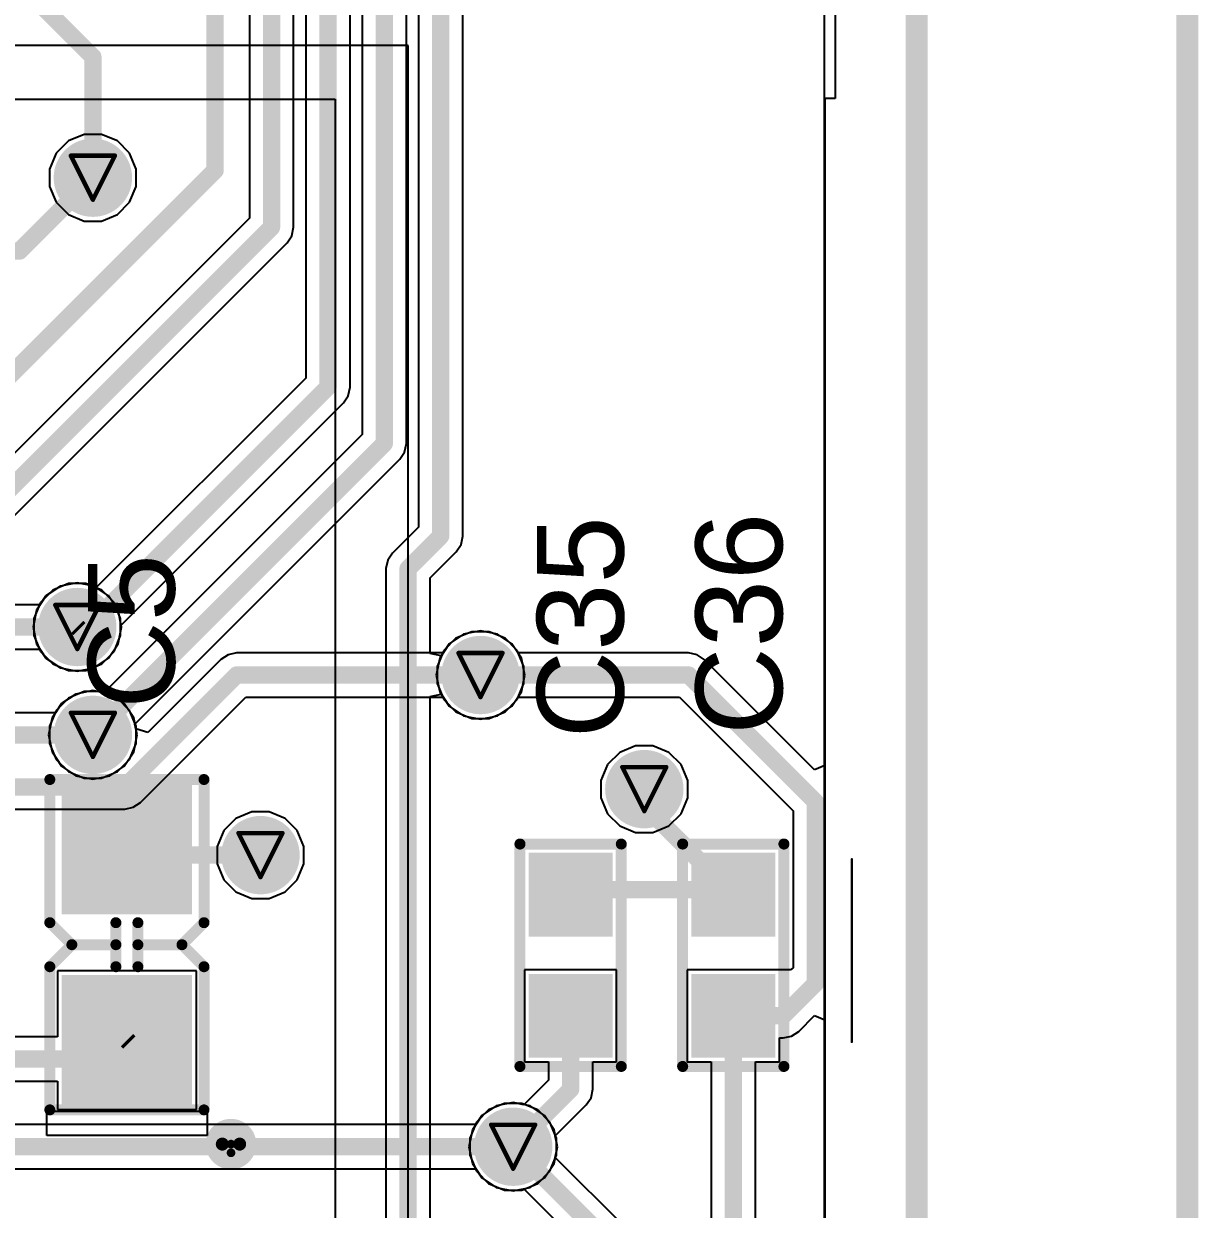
# Model space of a CAD drawing. Header units: inches. Extents: x -3 to 423, y -3 to 110.
# Drawn here: x 53.76 to 67.31, y 56.1 to 69.77 of the extents above; entities that cross this region are included whole.
import ezdxf

# ---------------------------------------------------------------- set-up
doc = ezdxf.new("R2010")
doc.units = ezdxf.units.IN
for name, color, linetype in [('Board Outline', 56, 'Continuous'), ('Bottom Layer', 5, 'Continuous'), ('Bottom Solder', 6, 'Continuous'), ('Drill Drawing', 1, 'Continuous'), ('Mechanical 1', 6, 'Continuous'), ('Mechanical 16', 56, 'Continuous'), ('Mechanical 3', 76, 'Continuous'), ('Mechanical 4', 56, 'Continuous'), ('Mechanical 7', 56, 'Continuous'), ('Mid Layer', 16, 'Continuous'), ('Mid Layer 2', 76, 'Continuous'), ('Top Layer', 1, 'Continuous'), ('Top Overlay', 2, 'Continuous'), ('Top Paste', 8, 'Continuous'), ('Top Solder', 216, 'Continuous'), ('Via Holes', 16, 'Continuous')]:
    doc.layers.add(name, color=color, linetype=linetype)
doc.styles.add('Arial', font='', dxfattribs={"height": 0.2})
doc.styles.get('Arial').set_extended_font_data('Arial')

msp = doc.modelspace()

# ---------------------------------------------------------------- hatches: boundary and pattern name
at = {"layer": 'Bottom Layer'}
h = msp.add_hatch(color=5, dxfattribs=at)
edge = h.paths.add_edge_path()
edge.add_arc((54.56, 67.996), 0.35, 0, 360)
h = msp.add_hatch(color=5, dxfattribs=at)
edge = h.paths.add_edge_path()
edge.add_arc((54.38, 62.814), 0.35, 0, 360)
h = msp.add_hatch(color=5, dxfattribs=at)
edge = h.paths.add_edge_path()
edge.add_arc((59.03, 62.26), 0.35, 0, 360)
h = msp.add_hatch(color=5, dxfattribs=at)
edge = h.paths.add_edge_path()
edge.add_arc((54.56, 61.57), 0.35, 0, 360)
h = msp.add_hatch(color=5, dxfattribs=at)
edge = h.paths.add_edge_path()
edge.add_arc((60.919, 60.944), 0.35, 0, 360)
h = msp.add_hatch(color=5, dxfattribs=at)
edge = h.paths.add_edge_path()
edge.add_arc((56.493, 60.183), 0.35, 0, 360)
h = msp.add_hatch(color=5, dxfattribs=at)
edge = h.paths.add_edge_path()
edge.add_arc((59.407, 56.82), 0.35, 0, 360)
at = {"layer": 'Bottom Solder'}
h = msp.add_hatch(color=6, dxfattribs=at)
edge = h.paths.add_edge_path()
edge.add_arc((54.56, 67.996), 0.452, 0, 360)
h = msp.add_hatch(color=6, dxfattribs=at)
edge = h.paths.add_edge_path()
edge.add_arc((54.38, 62.814), 0.452, 0, 360)
h = msp.add_hatch(color=6, dxfattribs=at)
edge = h.paths.add_edge_path()
edge.add_arc((59.03, 62.26), 0.452, 0, 360)
h = msp.add_hatch(color=6, dxfattribs=at)
edge = h.paths.add_edge_path()
edge.add_arc((54.56, 61.57), 0.452, 0, 360)
h = msp.add_hatch(color=6, dxfattribs=at)
edge = h.paths.add_edge_path()
edge.add_arc((60.919, 60.944), 0.452, 0, 360)
h = msp.add_hatch(color=6, dxfattribs=at)
edge = h.paths.add_edge_path()
edge.add_arc((56.493, 60.183), 0.452, 0, 360)
h = msp.add_hatch(color=6, dxfattribs=at)
edge = h.paths.add_edge_path()
edge.add_arc((59.407, 56.82), 0.452, 0, 360)
at = {"layer": 'Mid Layer'}
h = msp.add_hatch(color=16, dxfattribs=at)
edge = h.paths.add_edge_path()
edge.add_arc((54.56, 67.996), 0.35, 0, 360)
h = msp.add_hatch(color=16, dxfattribs=at)
edge = h.paths.add_edge_path()
edge.add_arc((54.38, 62.814), 0.35, 0, 360)
h = msp.add_hatch(color=16, dxfattribs=at)
edge = h.paths.add_edge_path()
edge.add_arc((59.03, 62.26), 0.35, 0, 360)
h = msp.add_hatch(color=16, dxfattribs=at)
edge = h.paths.add_edge_path()
edge.add_arc((54.56, 61.57), 0.35, 0, 360)
h = msp.add_hatch(color=16, dxfattribs=at)
edge = h.paths.add_edge_path()
edge.add_arc((60.919, 60.944), 0.35, 0, 360)
h = msp.add_hatch(color=16, dxfattribs=at)
edge = h.paths.add_edge_path()
edge.add_arc((56.493, 60.183), 0.35, 0, 360)
h = msp.add_hatch(color=16, dxfattribs=at)
edge = h.paths.add_edge_path()
edge.add_arc((59.407, 56.82), 0.35, 0, 360)
at = {"layer": 'Mid Layer 2'}
h = msp.add_hatch(color=76, dxfattribs=at)
edge = h.paths.add_edge_path()
edge.add_arc((54.56, 67.996), 0.35, 0, 360)
h = msp.add_hatch(color=76, dxfattribs=at)
edge = h.paths.add_edge_path()
edge.add_arc((54.38, 62.814), 0.35, 0, 360)
h = msp.add_hatch(color=76, dxfattribs=at)
edge = h.paths.add_edge_path()
edge.add_arc((59.03, 62.26), 0.35, 0, 360)
h = msp.add_hatch(color=76, dxfattribs=at)
edge = h.paths.add_edge_path()
edge.add_arc((54.56, 61.57), 0.35, 0, 360)
h = msp.add_hatch(color=76, dxfattribs=at)
edge = h.paths.add_edge_path()
edge.add_arc((60.919, 60.944), 0.35, 0, 360)
h = msp.add_hatch(color=76, dxfattribs=at)
edge = h.paths.add_edge_path()
edge.add_arc((56.493, 60.183), 0.35, 0, 360)
h = msp.add_hatch(color=76, dxfattribs=at)
edge = h.paths.add_edge_path()
edge.add_arc((59.407, 56.82), 0.35, 0, 360)
at = {"layer": 'Top Layer'}
h = msp.add_hatch(color=1, dxfattribs=at)
edge = h.paths.add_edge_path()
edge.add_arc((54.56, 67.996), 0.35, 0, 360)
h = msp.add_hatch(color=1, dxfattribs=at)
edge = h.paths.add_edge_path()
edge.add_arc((54.38, 62.814), 0.35, 0, 360)
h = msp.add_hatch(color=1, dxfattribs=at)
edge = h.paths.add_edge_path()
edge.add_arc((59.03, 62.26), 0.35, 0, 360)
h = msp.add_hatch(color=1, dxfattribs=at)
edge = h.paths.add_edge_path()
edge.add_arc((54.56, 61.57), 0.35, 0, 360)
h = msp.add_hatch(color=1, dxfattribs=at)
edge = h.paths.add_edge_path()
edge.add_arc((60.919, 60.944), 0.35, 0, 360)
for points in [[(54.303, 59.6), (54.303, 60.9), (55.603, 60.9), (55.603, 59.6)], [(59.688, 59.346), (59.688, 60.108), (60.45, 60.108), (60.45, 59.346)], [(61.564, 59.346), (61.564, 60.108), (62.326, 60.108), (62.326, 59.346)], [(54.303, 57.4), (54.303, 58.7), (55.603, 58.7), (55.603, 57.4)], [(59.688, 57.949), (59.688, 58.711), (60.45, 58.711), (60.45, 57.949)], [(61.564, 57.949), (61.564, 58.711), (62.326, 58.711), (62.326, 57.949)]]:
    msp.add_hatch(color=1, dxfattribs=at).paths.add_polyline_path(points)
h = msp.add_hatch(color=1, dxfattribs=at)
edge = h.paths.add_edge_path()
edge.add_arc((56.493, 60.183), 0.35, 0, 360)
h = msp.add_hatch(color=1, dxfattribs=at)
edge = h.paths.add_edge_path()
edge.add_arc((59.407, 56.82), 0.35, 0, 360)
at = {"layer": 'Top Paste'}
for points in [[(54.303, 59.6), (54.303, 60.9), (55.603, 60.9), (55.603, 59.6)], [(59.688, 59.346), (59.688, 60.108), (60.45, 60.108), (60.45, 59.346)], [(61.564, 59.346), (61.564, 60.108), (62.326, 60.108), (62.326, 59.346)], [(54.303, 57.4), (54.303, 58.7), (55.603, 58.7), (55.603, 57.4)], [(59.688, 57.949), (59.688, 58.711), (60.45, 58.711), (60.45, 57.949)], [(61.564, 57.949), (61.564, 58.711), (62.326, 58.711), (62.326, 57.949)]]:
    msp.add_hatch(color=8, dxfattribs=at).paths.add_polyline_path(points)
at = {"layer": 'Top Solder'}
h = msp.add_hatch(color=216, dxfattribs=at)
edge = h.paths.add_edge_path()
edge.add_arc((54.56, 67.996), 0.452, 0, 360)
h = msp.add_hatch(color=216, dxfattribs=at)
edge = h.paths.add_edge_path()
edge.add_arc((54.38, 62.814), 0.452, 0, 360)
h = msp.add_hatch(color=216, dxfattribs=at)
edge = h.paths.add_edge_path()
edge.add_arc((59.03, 62.26), 0.452, 0, 360)
h = msp.add_hatch(color=216, dxfattribs=at)
edge = h.paths.add_edge_path()
edge.add_arc((54.56, 61.57), 0.452, 0, 360)
h = msp.add_hatch(color=216, dxfattribs=at)
edge = h.paths.add_edge_path()
edge.add_arc((60.919, 60.944), 0.452, 0, 360)
for points in [[(54.201, 59.499), (54.201, 61.002), (55.704, 61.002), (55.704, 59.499)], [(59.587, 59.244), (59.587, 60.21), (60.552, 60.21), (60.552, 59.244)], [(61.462, 59.244), (61.462, 60.21), (62.428, 60.21), (62.428, 59.244)], [(54.201, 57.298), (54.201, 58.802), (55.704, 58.802), (55.704, 57.298)], [(59.587, 57.847), (59.587, 58.813), (60.552, 58.813), (60.552, 57.847)], [(61.462, 57.847), (61.462, 58.813), (62.428, 58.813), (62.428, 57.847)]]:
    msp.add_hatch(color=216, dxfattribs=at).paths.add_polyline_path(points)
h = msp.add_hatch(color=216, dxfattribs=at)
edge = h.paths.add_edge_path()
edge.add_arc((56.493, 60.183), 0.452, 0, 360)
h = msp.add_hatch(color=216, dxfattribs=at)
edge = h.paths.add_edge_path()
edge.add_arc((59.407, 56.82), 0.452, 0, 360)
at = {"layer": 'Via Holes'}
h = msp.add_hatch(color=7, dxfattribs=at)
edge = h.paths.add_edge_path()
edge.add_arc((54.56, 67.996), 0.25, 0, 360)
h = msp.add_hatch(color=7, dxfattribs=at)
edge = h.paths.add_edge_path()
edge.add_arc((54.38, 62.814), 0.25, 0, 360)
h = msp.add_hatch(color=7, dxfattribs=at)
edge = h.paths.add_edge_path()
edge.add_arc((59.03, 62.26), 0.25, 0, 360)
h = msp.add_hatch(color=7, dxfattribs=at)
edge = h.paths.add_edge_path()
edge.add_arc((54.56, 61.57), 0.25, 0, 360)
h = msp.add_hatch(color=7, dxfattribs=at)
edge = h.paths.add_edge_path()
edge.add_arc((60.919, 60.944), 0.25, 0, 360)
h = msp.add_hatch(color=7, dxfattribs=at)
edge = h.paths.add_edge_path()
edge.add_arc((56.493, 60.183), 0.25, 0, 360)
h = msp.add_hatch(color=7, dxfattribs=at)
edge = h.paths.add_edge_path()
edge.add_arc((59.407, 56.82), 0.25, 0, 360)

# ---------------------------------------------------------------- linework, layer by layer
at = {"layer": 'Board Outline', "const_width": 0.254}
msp.add_lwpolyline([(64.06, 79.42), (64.06, 0)], dxfattribs=at)
at = {"layer": 'Bottom Layer'}
for p, q in [((63.119, 78), (63.119, 68.91)), ((63.119, 68.91), (63, 68.91)), ((63, 68.91), (63, 65.941)), ((63, 65.941), (63, 64.711)), ((63, 64.711), (63, 61.432)), ((54.38, 63.324), (54.185, 63.285)), ((54.575, 63.285), (54.38, 63.324)), ((54.019, 63.175), (53.949, 63.069)), ((54.185, 63.285), (54.019, 63.175)), ((54.74, 63.175), (54.575, 63.285)), ((54.851, 63.009), (54.74, 63.175)), ((53.949, 63.069), (48.594, 63.069)), ((54.89, 62.814), (54.851, 63.009)), ((54.851, 62.619), (54.89, 62.814)), ((59.03, 62.77), (58.835, 62.731)), ((59.225, 62.731), (59.03, 62.77)), ((58.835, 62.731), (58.67, 62.62)), ((59.39, 62.62), (59.225, 62.731)), ((48.7, 62.559), (53.949, 62.559)), ((53.949, 62.559), (54.019, 62.454)), ((54.74, 62.454), (54.851, 62.619)), ((56.12, 62.495), (56.037, 62.44)), ((56.217, 62.515), (56.12, 62.495)), ((58.599, 62.515), (56.217, 62.515)), ((58.67, 62.62), (58.599, 62.515)), ((59.501, 62.455), (59.39, 62.62)), ((54.019, 62.454), (54.185, 62.343)), ((54.575, 62.343), (54.74, 62.454)), ((56.037, 62.44), (55.194, 61.597)), ((59.54, 62.26), (59.501, 62.455)), ((54.185, 62.343), (54.38, 62.304)), ((54.38, 62.304), (54.575, 62.343)), ((59.501, 62.065), (59.54, 62.26)), ((54.56, 62.08), (54.365, 62.041)), ((54.755, 62.041), (54.56, 62.08)), ((54.365, 62.041), (54.2, 61.93)), ((54.921, 61.93), (54.755, 62.041)), ((55.108, 60.79), (56.323, 62.005)), ((56.323, 62.005), (58.599, 62.005)), ((58.599, 62.005), (58.67, 61.9)), ((59.39, 61.9), (59.501, 62.065)), ((54.129, 61.825), (48.62, 61.825)), ((54.2, 61.93), (54.129, 61.825)), ((55.031, 61.765), (54.921, 61.93)), ((58.67, 61.9), (58.835, 61.789)), ((59.225, 61.789), (59.39, 61.9)), ((55.056, 61.639), (55.031, 61.765)), ((58.835, 61.789), (59.03, 61.75)), ((59.03, 61.75), (59.225, 61.789)), ((55.194, 61.597), (55.056, 61.639)), ((63, 61.432), (63, 58.153)), ((51.606, 60.715), (54.927, 60.715)), ((54.927, 60.715), (55.025, 60.735)), ((55.025, 60.735), (55.108, 60.79)), ((63, 58.153), (63, 52.801)), ((59.407, 57.33), (59.212, 57.291)), ((59.602, 57.291), (59.407, 57.33)), ((59.046, 57.18), (58.976, 57.075)), ((59.212, 57.291), (59.046, 57.18)), ((59.767, 57.18), (59.602, 57.291)), ((59.878, 57.015), (59.767, 57.18)), ((58.976, 57.075), (48.229, 57.075)), ((59.916, 56.82), (59.878, 57.015)), ((59.878, 56.625), (59.916, 56.82)), ((59.767, 56.46), (59.878, 56.625)), ((48.838, 56.565), (58.976, 56.565)), ((58.976, 56.565), (59.046, 56.46)), ((59.046, 56.46), (59.212, 56.349)), ((59.212, 56.349), (59.407, 56.31)), ((59.407, 56.31), (59.602, 56.349)), ((59.602, 56.349), (59.767, 56.46))]:
    msp.add_line(p, q, dxfattribs=at)
at = {"layer": 'Bottom Layer', "const_width": 0.2}
for points in [[(48.594, 62.814), (54.38, 62.814)], [(54.927, 60.97), (56.217, 62.26)], [(56.217, 62.26), (59.03, 62.26)], [(48.62, 61.57), (54.56, 61.57)], [(52.25, 60.97), (54.927, 60.97)], [(48.229, 56.82), (59.407, 56.82)]]:
    msp.add_lwpolyline(points, dxfattribs=at)
at = {"layer": 'Bottom Layer', "const_width": 0.1}
for points in [[(54.33, 62.814, 1), (54.43, 62.814, 1)], [(56.167, 62.26, 1), (56.267, 62.26, 1)], [(56.167, 62.26, 1), (56.267, 62.26, 1)], [(58.98, 62.26, 1), (59.08, 62.26, 1)], [(54.51, 61.57, 1), (54.61, 61.57, 1)], [(54.877, 60.97, 1), (54.977, 60.97, 1)], [(54.877, 60.97, 1), (54.977, 60.97, 1)], [(59.357, 56.82, 1), (59.457, 56.82, 1)]]:
    msp.add_lwpolyline(points, format="xyb", close=True, dxfattribs=at)
at = {"layer": 'Drill Drawing', "const_width": 0.0508}
for points in [[(54.306, 68.25), (54.814, 68.25)], [(54.306, 68.25), (54.56, 67.742)], [(54.56, 67.742), (54.814, 68.25)], [(54.126, 63.068), (54.634, 63.068)], [(54.126, 63.068), (54.38, 62.56)], [(54.38, 62.56), (54.634, 63.068)], [(58.776, 62.514), (59.284, 62.514)], [(58.776, 62.514), (59.03, 62.006)], [(59.03, 62.006), (59.284, 62.514)], [(54.306, 61.824), (54.814, 61.824)], [(54.306, 61.824), (54.56, 61.316)], [(54.56, 61.316), (54.814, 61.824)], [(60.665, 61.198), (61.173, 61.198)], [(60.665, 61.198), (60.919, 60.69)], [(60.919, 60.69), (61.173, 61.198)], [(56.239, 60.437), (56.747, 60.437)], [(56.239, 60.437), (56.493, 59.929)], [(56.493, 59.929), (56.747, 60.437)], [(59.153, 57.074), (59.661, 57.074)], [(59.153, 57.074), (59.407, 56.566)], [(59.407, 56.566), (59.661, 57.074)]]:
    msp.add_lwpolyline(points, dxfattribs=at)
at = {"layer": 'Drill Drawing', "const_width": 0.0254}
for points in [[(54.293, 68.25, 1), (54.319, 68.25, 1)], [(54.293, 68.25, 1), (54.319, 68.25, 1)], [(54.801, 68.25, 1), (54.827, 68.25, 1)], [(54.801, 68.25, 1), (54.827, 68.25, 1)], [(54.547, 67.742, 1), (54.573, 67.742, 1)], [(54.547, 67.742, 1), (54.573, 67.742, 1)], [(54.113, 63.068, 1), (54.139, 63.068, 1)], [(54.113, 63.068, 1), (54.139, 63.068, 1)], [(54.621, 63.068, 1), (54.647, 63.068, 1)], [(54.621, 63.068, 1), (54.647, 63.068, 1)], [(54.367, 62.56, 1), (54.393, 62.56, 1)], [(54.367, 62.56, 1), (54.393, 62.56, 1)], [(58.763, 62.514, 1), (58.789, 62.514, 1)], [(58.763, 62.514, 1), (58.789, 62.514, 1)], [(59.271, 62.514, 1), (59.297, 62.514, 1)], [(59.271, 62.514, 1), (59.297, 62.514, 1)], [(59.017, 62.006, 1), (59.043, 62.006, 1)], [(59.017, 62.006, 1), (59.043, 62.006, 1)], [(54.293, 61.824, 1), (54.319, 61.824, 1)], [(54.293, 61.824, 1), (54.319, 61.824, 1)], [(54.801, 61.824, 1), (54.827, 61.824, 1)], [(54.801, 61.824, 1), (54.827, 61.824, 1)], [(54.547, 61.316, 1), (54.573, 61.316, 1)], [(54.547, 61.316, 1), (54.573, 61.316, 1)], [(60.652, 61.198, 1), (60.677, 61.198, 1)], [(60.652, 61.198, 1), (60.677, 61.198, 1)], [(61.16, 61.198, 1), (61.185, 61.198, 1)], [(61.16, 61.198, 1), (61.185, 61.198, 1)], [(60.906, 60.69, 1), (60.931, 60.69, 1)], [(60.906, 60.69, 1), (60.931, 60.69, 1)], [(56.226, 60.437, 1), (56.251, 60.437, 1)], [(56.226, 60.437, 1), (56.251, 60.437, 1)], [(56.734, 60.437, 1), (56.759, 60.437, 1)], [(56.734, 60.437, 1), (56.759, 60.437, 1)], [(56.48, 59.929, 1), (56.505, 59.929, 1)], [(56.48, 59.929, 1), (56.505, 59.929, 1)], [(59.14, 57.074, 1), (59.165, 57.074, 1)], [(59.14, 57.074, 1), (59.165, 57.074, 1)], [(59.648, 57.074, 1), (59.673, 57.074, 1)], [(59.648, 57.074, 1), (59.673, 57.074, 1)], [(59.394, 56.566, 1), (59.419, 56.566, 1)], [(59.394, 56.566, 1), (59.419, 56.566, 1)]]:
    msp.add_lwpolyline(points, format="xyb", close=True, dxfattribs=at)
at = {"layer": 'Mechanical 1', "const_width": 0.254}
msp.add_lwpolyline([(64.06, 79.42), (64.06, 0)], dxfattribs=at)
at = {"layer": 'Mechanical 16'}
for p, q in [((54.028, 56.95), (54.028, 57.231)), ((54.028, 57.231), (55.878, 57.231)), ((55.878, 57.231), (55.878, 56.95)), ((55.878, 56.95), (54.028, 56.95))]:
    msp.add_line(p, q, dxfattribs=at)
at = {"layer": 'Mechanical 16', "const_width": 0.127}
for points in [[(54.064, 61.055), (55.842, 61.055)], [(54.064, 59.404), (54.064, 61.055)], [(55.842, 59.404), (55.842, 61.055)], [(54.064, 59.404), (54.318, 59.15)], [(54.826, 59.15), (54.826, 59.404)], [(55.08, 59.15), (55.08, 59.404)], [(55.588, 59.15), (55.842, 59.404)], [(54.064, 58.896), (54.318, 59.15)], [(54.318, 59.15), (54.826, 59.15)], [(54.826, 58.896), (54.826, 59.15)], [(55.08, 59.15), (55.588, 59.15)], [(55.08, 58.896), (55.08, 59.15)], [(55.588, 59.15), (55.842, 58.896)], [(54.064, 57.245), (54.064, 58.896)], [(55.842, 57.245), (55.842, 58.896)], [(54.064, 57.245), (55.842, 57.245)]]:
    msp.add_lwpolyline(points, dxfattribs=at)
at = {"layer": 'Mechanical 16', "const_width": 0.0635}
for points in [[(54.032, 61.055, 1), (54.095, 61.055, 1)], [(54.032, 61.055, 1), (54.095, 61.055, 1)], [(55.81, 61.055, 1), (55.873, 61.055, 1)], [(55.81, 61.055, 1), (55.873, 61.055, 1)], [(54.032, 59.404, 1), (54.095, 59.404, 1)], [(54.032, 59.404, 1), (54.095, 59.404, 1)], [(54.794, 59.404, 1), (54.857, 59.404, 1)], [(55.048, 59.404, 1), (55.111, 59.404, 1)], [(55.81, 59.404, 1), (55.873, 59.404, 1)], [(55.81, 59.404, 1), (55.873, 59.404, 1)], [(54.286, 59.15, 1), (54.349, 59.15, 1)], [(54.286, 59.15, 1), (54.349, 59.15, 1)], [(54.286, 59.15, 1), (54.349, 59.15, 1)], [(54.794, 59.15, 1), (54.857, 59.15, 1)], [(54.794, 59.15, 1), (54.857, 59.15, 1)], [(54.794, 59.15, 1), (54.857, 59.15, 1)], [(55.048, 59.15, 1), (55.111, 59.15, 1)], [(55.048, 59.15, 1), (55.111, 59.15, 1)], [(55.048, 59.15, 1), (55.111, 59.15, 1)], [(55.556, 59.15, 1), (55.619, 59.15, 1)], [(55.556, 59.15, 1), (55.619, 59.15, 1)], [(55.556, 59.15, 1), (55.619, 59.15, 1)], [(54.032, 58.896, 1), (54.095, 58.896, 1)], [(54.032, 58.896, 1), (54.095, 58.896, 1)], [(54.794, 58.896, 1), (54.857, 58.896, 1)], [(55.048, 58.896, 1), (55.111, 58.896, 1)], [(55.81, 58.896, 1), (55.873, 58.896, 1)], [(55.81, 58.896, 1), (55.873, 58.896, 1)], [(54.032, 57.245, 1), (54.095, 57.245, 1)], [(54.032, 57.245, 1), (54.095, 57.245, 1)], [(55.81, 57.245, 1), (55.873, 57.245, 1)], [(55.81, 57.245, 1), (55.873, 57.245, 1)]]:
    msp.add_lwpolyline(points, format="xyb", close=True, dxfattribs=at)
at = {"layer": 'Mechanical 3', "const_width": 0.254}
msp.add_lwpolyline([(67.18, 46.566), (67.18, 79.42)], dxfattribs=at)
at = {"layer": 'Mechanical 4'}
for points, const_width in [([(56.294, 56.85, 1), (56.011, 56.85, 1)], 0.3), ([(55.936, 56.85, 1), (56.086, 56.85, 1)], 0.15), ([(56.219, 56.85, 1), (56.369, 56.85, 1)], 0.15)]:
    msp.add_lwpolyline(points, format="xyb", close=True, dxfattribs=dict(at, const_width=const_width))
at = {"layer": 'Mechanical 7', "const_width": 0.1}
for points in [[(56.153, 56.75, -1), (56.153, 56.85)], [(56.153, 56.85, -1), (56.153, 56.75)]]:
    msp.add_lwpolyline(points, format="xyb", dxfattribs=at)
at = {"layer": 'Mechanical 7', "const_width": 0.05}
for points in [[(56.128, 56.85, 1), (56.178, 56.85, 1)], [(56.128, 56.85, 1), (56.178, 56.85, 1)], [(56.128, 56.75, 1), (56.178, 56.75, 1)], [(56.128, 56.75, 1), (56.178, 56.75, 1)]]:
    msp.add_lwpolyline(points, format="xyb", close=True, dxfattribs=at)
at = {"layer": 'Mid Layer'}
for p, q in [((63.119, 78), (63.119, 68.91)), ((63.119, 68.91), (63, 68.91)), ((63, 68.91), (63, 64.438)), ((63, 64.438), (63, 61.362)), ((54.38, 63.324), (54.185, 63.285)), ((54.575, 63.285), (54.38, 63.324)), ((54.019, 63.175), (53.909, 63.009)), ((54.185, 63.285), (54.019, 63.175)), ((54.74, 63.175), (54.575, 63.285)), ((54.851, 63.009), (54.74, 63.175)), ((53.909, 63.009), (53.87, 62.814)), ((54.89, 62.814), (54.851, 63.009)), ((53.87, 62.814), (53.909, 62.619)), ((54.851, 62.619), (54.89, 62.814)), ((59.03, 62.77), (58.835, 62.731)), ((59.225, 62.731), (59.03, 62.77)), ((58.835, 62.731), (58.67, 62.62)), ((59.39, 62.62), (59.225, 62.731)), ((53.909, 62.619), (54.019, 62.454)), ((54.74, 62.454), (54.851, 62.619)), ((58.67, 62.62), (58.559, 62.455)), ((59.501, 62.455), (59.39, 62.62)), ((54.019, 62.454), (54.185, 62.343)), ((54.575, 62.343), (54.74, 62.454)), ((58.559, 62.455), (58.52, 62.26)), ((59.54, 62.26), (59.501, 62.455)), ((54.185, 62.343), (54.38, 62.304)), ((54.38, 62.304), (54.575, 62.343)), ((58.52, 62.26), (58.559, 62.065)), ((59.501, 62.065), (59.54, 62.26)), ((54.56, 62.08), (54.365, 62.041)), ((54.755, 62.041), (54.56, 62.08)), ((54.365, 62.041), (54.2, 61.93)), ((54.921, 61.93), (54.755, 62.041)), ((58.559, 62.065), (58.67, 61.9)), ((59.39, 61.9), (59.501, 62.065)), ((54.2, 61.93), (54.089, 61.765)), ((55.031, 61.765), (54.921, 61.93)), ((58.67, 61.9), (58.835, 61.789)), ((59.225, 61.789), (59.39, 61.9)), ((54.089, 61.765), (54.05, 61.57)), ((55.07, 61.57), (55.031, 61.765)), ((58.835, 61.789), (59.03, 61.75)), ((59.03, 61.75), (59.225, 61.789)), ((54.05, 61.57), (54.089, 61.375)), ((55.031, 61.375), (55.07, 61.57)), ((54.089, 61.375), (54.2, 61.21)), ((54.921, 61.21), (55.031, 61.375)), ((63, 61.362), (63, 58.153)), ((54.2, 61.21), (54.365, 61.099)), ((54.755, 61.099), (54.921, 61.21)), ((54.365, 61.099), (54.56, 61.06)), ((54.56, 61.06), (54.755, 61.099)), ((63, 58.153), (63, 51.97)), ((59.407, 57.33), (59.212, 57.291)), ((59.602, 57.291), (59.407, 57.33)), ((59.046, 57.18), (58.936, 57.015)), ((59.212, 57.291), (59.046, 57.18)), ((59.767, 57.18), (59.602, 57.291)), ((59.878, 57.015), (59.767, 57.18)), ((58.936, 57.015), (58.897, 56.82)), ((59.916, 56.82), (59.878, 57.015)), ((58.897, 56.82), (58.936, 56.625)), ((59.878, 56.625), (59.916, 56.82)), ((58.936, 56.625), (59.046, 56.46)), ((59.767, 56.46), (59.878, 56.625)), ((59.046, 56.46), (59.212, 56.349)), ((59.212, 56.349), (59.407, 56.31)), ((59.407, 56.31), (59.602, 56.349)), ((59.602, 56.349), (59.767, 56.46))]:
    msp.add_line(p, q, dxfattribs=at)
at = {"layer": 'Mid Layer 2'}
for p, q in [((62.992, 78), (62.992, 38.745)), ((58.195, 69.52), (32.131, 69.52)), ((58.195, 31.164), (58.195, 69.52)), ((52.521, 68.9), (57.353, 68.9)), ((57.353, 68.9), (57.353, 31.812)), ((54.277, 68.42), (54.136, 68.279)), ((54.461, 68.496), (54.277, 68.42)), ((54.66, 68.496), (54.461, 68.496)), ((54.843, 68.42), (54.66, 68.496)), ((54.984, 68.279), (54.843, 68.42)), ((54.136, 68.279), (54.06, 68.095)), ((55.06, 68.095), (54.984, 68.279)), ((54.06, 68.095), (54.06, 67.896)), ((55.06, 67.896), (55.06, 68.095)), ((54.06, 67.896), (54.136, 67.713)), ((54.984, 67.713), (55.06, 67.896)), ((54.136, 67.713), (54.277, 67.572)), ((54.843, 67.572), (54.984, 67.713)), ((54.277, 67.572), (54.461, 67.496)), ((54.66, 67.496), (54.843, 67.572)), ((54.461, 67.496), (54.66, 67.496)), ((54.28, 63.314), (54.097, 63.238)), ((54.479, 63.314), (54.28, 63.314)), ((54.663, 63.238), (54.479, 63.314)), ((54.097, 63.238), (53.956, 63.097)), ((54.804, 63.097), (54.663, 63.238)), ((53.956, 63.097), (53.88, 62.914)), ((54.88, 62.914), (54.804, 63.097)), ((53.88, 62.914), (53.88, 62.715)), ((54.88, 62.715), (54.88, 62.914)), ((53.88, 62.715), (53.956, 62.531)), ((54.804, 62.531), (54.88, 62.715)), ((58.747, 62.684), (58.606, 62.543)), ((58.931, 62.76), (58.747, 62.684)), ((59.129, 62.76), (58.931, 62.76)), ((59.313, 62.684), (59.129, 62.76)), ((59.454, 62.543), (59.313, 62.684)), ((53.956, 62.531), (54.097, 62.39)), ((54.663, 62.39), (54.804, 62.531)), ((58.606, 62.543), (58.53, 62.359)), ((59.53, 62.359), (59.454, 62.543)), ((54.097, 62.39), (54.28, 62.314)), ((54.479, 62.314), (54.663, 62.39)), ((58.53, 62.359), (58.53, 62.161)), ((59.53, 62.161), (59.53, 62.359)), ((54.28, 62.314), (54.479, 62.314)), ((58.53, 62.161), (58.606, 61.977)), ((59.454, 61.977), (59.53, 62.161)), ((54.277, 61.994), (54.136, 61.853)), ((54.461, 62.07), (54.277, 61.994)), ((54.66, 62.07), (54.461, 62.07)), ((54.843, 61.994), (54.66, 62.07)), ((54.984, 61.853), (54.843, 61.994)), ((58.606, 61.977), (58.747, 61.836)), ((59.313, 61.836), (59.454, 61.977)), ((54.136, 61.853), (54.06, 61.669)), ((55.06, 61.669), (54.984, 61.853)), ((58.747, 61.836), (58.931, 61.76)), ((59.129, 61.76), (59.313, 61.836)), ((54.06, 61.669), (54.06, 61.471)), ((55.06, 61.471), (55.06, 61.669)), ((58.931, 61.76), (59.129, 61.76)), ((54.06, 61.471), (54.136, 61.287)), ((54.984, 61.287), (55.06, 61.471)), ((60.819, 61.444), (60.635, 61.368)), ((61.018, 61.444), (60.819, 61.444)), ((61.202, 61.368), (61.018, 61.444)), ((54.136, 61.287), (54.277, 61.146)), ((54.843, 61.146), (54.984, 61.287)), ((60.635, 61.368), (60.495, 61.227)), ((61.342, 61.227), (61.202, 61.368)), ((54.277, 61.146), (54.461, 61.07)), ((54.66, 61.07), (54.843, 61.146)), ((60.495, 61.227), (60.419, 61.044)), ((61.419, 61.044), (61.342, 61.227)), ((54.461, 61.07), (54.66, 61.07)), ((60.419, 61.044), (60.419, 60.845)), ((61.419, 60.845), (61.419, 61.044)), ((60.419, 60.845), (60.495, 60.661)), ((61.342, 60.661), (61.419, 60.845)), ((56.209, 60.607), (56.069, 60.467)), ((56.393, 60.683), (56.209, 60.607)), ((56.592, 60.683), (56.393, 60.683)), ((56.776, 60.607), (56.592, 60.683)), ((56.916, 60.467), (56.776, 60.607)), ((60.495, 60.661), (60.635, 60.52)), ((61.202, 60.52), (61.342, 60.661)), ((56.069, 60.467), (55.993, 60.283)), ((56.993, 60.283), (56.916, 60.467)), ((60.635, 60.52), (60.819, 60.444)), ((60.819, 60.444), (61.018, 60.444)), ((61.018, 60.444), (61.202, 60.52)), ((55.993, 60.283), (55.993, 60.084)), ((56.993, 60.084), (56.993, 60.283)), ((55.993, 60.084), (56.069, 59.9)), ((56.916, 59.9), (56.993, 60.084)), ((56.069, 59.9), (56.209, 59.759)), ((56.776, 59.759), (56.916, 59.9)), ((56.209, 59.759), (56.393, 59.683)), ((56.592, 59.683), (56.776, 59.759)), ((56.393, 59.683), (56.592, 59.683)), ((59.307, 57.32), (59.123, 57.244)), ((59.506, 57.32), (59.307, 57.32)), ((59.69, 57.244), (59.506, 57.32)), ((59.123, 57.244), (58.983, 57.103)), ((59.831, 57.103), (59.69, 57.244)), ((58.983, 57.103), (58.907, 56.919)), ((59.907, 56.919), (59.831, 57.103)), ((58.907, 56.919), (58.907, 56.721)), ((59.907, 56.721), (59.907, 56.919)), ((58.907, 56.721), (58.983, 56.537)), ((59.831, 56.537), (59.907, 56.721)), ((58.983, 56.537), (59.123, 56.396)), ((59.69, 56.396), (59.831, 56.537)), ((59.123, 56.396), (59.307, 56.32)), ((59.506, 56.32), (59.69, 56.396)), ((59.307, 56.32), (59.506, 56.32))]:
    msp.add_line(p, q, dxfattribs=at)
at = {"layer": 'Top Layer'}
for p, q in [((63.119, 78), (63.119, 68.91)), ((56.365, 74.5), (56.365, 67.53)), ((56.875, 67.424), (56.875, 74.5)), ((57.015, 74.5), (57.015, 65.685)), ((57.525, 65.58), (57.525, 74.5)), ((57.665, 74.5), (57.665, 65.035)), ((58.175, 64.93), (58.175, 74.5)), ((58.315, 74.5), (58.315, 63.967)), ((58.825, 63.862), (58.825, 74.42)), ((63.119, 68.91), (63, 68.91)), ((63, 68.91), (63, 61.216)), ((56.365, 67.53), (52.737, 63.902)), ((56.855, 67.327), (56.875, 67.424)), ((56.8, 67.244), (56.855, 67.327)), ((53.172, 63.616), (56.8, 67.244)), ((57.015, 65.685), (54.599, 63.269)), ((57.505, 65.482), (57.525, 65.58)), ((54.886, 62.835), (57.45, 65.4)), ((57.45, 65.4), (57.505, 65.482)), ((57.665, 65.035), (54.685, 62.055)), ((58.1, 64.75), (58.155, 64.832)), ((58.155, 64.832), (58.175, 64.93)), ((55.045, 61.695), (58.1, 64.75)), ((58.315, 63.967), (58.015, 63.667)), ((58.805, 63.764), (58.825, 63.862)), ((58.75, 63.681), (58.805, 63.764)), ((57.96, 63.584), (57.94, 63.487)), ((58.015, 63.667), (57.96, 63.584)), ((58.45, 63.381), (58.75, 63.681)), ((57.94, 63.487), (57.94, 50.01)), ((54.38, 63.324), (54.185, 63.285)), ((54.575, 63.285), (54.38, 63.324)), ((58.45, 62.508), (58.45, 63.381)), ((54.019, 63.175), (53.909, 63.009)), ((54.185, 63.285), (54.019, 63.175)), ((54.599, 63.269), (54.575, 63.285)), ((53.909, 63.009), (53.87, 62.814)), ((53.87, 62.814), (53.909, 62.619)), ((54.851, 62.619), (54.89, 62.814)), ((54.89, 62.814), (54.886, 62.835)), ((59.03, 62.77), (58.835, 62.731)), ((59.225, 62.731), (59.03, 62.77)), ((58.835, 62.731), (58.67, 62.62)), ((59.39, 62.62), (59.225, 62.731)), ((53.909, 62.619), (54.019, 62.454)), ((54.74, 62.454), (54.851, 62.619)), ((58.577, 62.482), (58.45, 62.508)), ((58.67, 62.62), (58.577, 62.482)), ((59.461, 62.515), (59.39, 62.62)), ((61.43, 62.515), (59.461, 62.515)), ((61.528, 62.495), (61.43, 62.515)), ((61.61, 62.44), (61.528, 62.495)), ((54.019, 62.454), (54.185, 62.343)), ((54.575, 62.343), (54.74, 62.454)), ((62.883, 61.168), (61.61, 62.44)), ((54.185, 62.343), (54.38, 62.304)), ((54.38, 62.304), (54.575, 62.343)), ((54.56, 62.08), (54.365, 62.041)), ((54.685, 62.055), (54.56, 62.08)), ((54.365, 62.041), (54.2, 61.93)), ((58.45, 62.012), (58.577, 62.038)), ((58.45, 49.905), (58.45, 62.012)), ((58.577, 62.038), (58.67, 61.9)), ((59.39, 61.9), (59.461, 62.005)), ((59.461, 62.005), (61.324, 62.005)), ((61.324, 62.005), (62.635, 60.694)), ((54.2, 61.93), (54.089, 61.765)), ((58.67, 61.9), (58.835, 61.789)), ((59.225, 61.789), (59.39, 61.9)), ((54.089, 61.765), (54.05, 61.57)), ((55.07, 61.57), (55.045, 61.695)), ((58.835, 61.789), (59.03, 61.75)), ((59.03, 61.75), (59.225, 61.789)), ((54.05, 61.57), (54.089, 61.375)), ((55.031, 61.375), (55.07, 61.57)), ((54.089, 61.375), (54.2, 61.21)), ((54.921, 61.21), (55.031, 61.375)), ((54.2, 61.21), (54.365, 61.099)), ((54.755, 61.099), (54.921, 61.21)), ((63, 61.216), (62.883, 61.168)), ((54.365, 61.099), (54.56, 61.06)), ((54.56, 61.06), (54.755, 61.099)), ((62.635, 60.694), (62.635, 58.884)), ((55.753, 58.85), (54.153, 58.85)), ((54.153, 58.85), (54.153, 58.088)), ((55.753, 57.25), (55.753, 58.85)), ((60.6, 58.861), (59.538, 58.861)), ((59.538, 58.861), (59.538, 57.799)), ((60.6, 57.799), (60.6, 58.861)), ((62.476, 58.861), (61.414, 58.861)), ((61.414, 58.861), (61.414, 57.799)), ((62.603, 58.861), (62.476, 58.861)), ((62.476, 58.861), (62.476, 58.861)), ((62.635, 58.884), (62.603, 58.861)), ((62.7, 58.15), (62.883, 58.332)), ((62.883, 58.332), (63, 58.284)), ((63, 58.284), (63, 35.196)), ((62.618, 58.095), (62.7, 58.15)), ((54.153, 58.088), (53.448, 58.088)), ((62.476, 57.799), (62.476, 58.075)), ((62.476, 58.075), (62.52, 58.075)), ((62.52, 58.075), (62.618, 58.095)), ((59.538, 57.799), (59.814, 57.799)), ((59.814, 57.799), (59.814, 57.588)), ((60.324, 57.482), (60.324, 57.799)), ((60.324, 57.799), (60.6, 57.799)), ((61.414, 57.799), (61.69, 57.799)), ((61.69, 57.799), (61.69, 55.41)), ((62.2, 55.41), (62.2, 57.799)), ((62.2, 57.799), (62.476, 57.799)), ((53.448, 57.578), (54.153, 57.578)), ((54.153, 57.578), (54.153, 57.25)), ((59.814, 57.588), (59.531, 57.305)), ((60.305, 57.385), (60.324, 57.482)), ((59.407, 57.33), (59.212, 57.291)), ((59.531, 57.305), (59.407, 57.33)), ((59.892, 56.945), (60.249, 57.302)), ((60.249, 57.302), (60.305, 57.385)), ((54.153, 57.25), (55.753, 57.25)), ((59.046, 57.18), (58.936, 57.015)), ((59.212, 57.291), (59.046, 57.18)), ((58.936, 57.015), (58.897, 56.82)), ((59.916, 56.82), (59.892, 56.945)), ((58.897, 56.82), (58.936, 56.625)), ((59.892, 56.695), (59.916, 56.82)), ((58.936, 56.625), (59.046, 56.46)), ((60.7, 55.887), (59.892, 56.695)), ((59.046, 56.46), (59.212, 56.349)), ((59.212, 56.349), (59.407, 56.31)), ((59.407, 56.31), (59.531, 56.335)), ((59.531, 56.335), (60.265, 55.601))]:
    msp.add_line(p, q, dxfattribs=at)
at = {"layer": 'Top Layer', "const_width": 0.2}
for points in [[(55.97, 68.08), (55.97, 75.325)], [(56.62, 67.424), (56.62, 75.325)], [(57.27, 65.58), (57.27, 75.325)], [(57.92, 64.93), (57.92, 75.325)], [(58.57, 63.862), (58.57, 75.325)], [(50.71, 73.24), (54.56, 69.39)], [(54.56, 67.996), (54.56, 69.39)], [(50.33, 62.44), (55.97, 68.08)], [(53.714, 67.15), (54.56, 67.996)], [(52.917, 63.721), (56.62, 67.424)], [(49.428, 67.15), (53.714, 67.15)], [(54.479, 62.789), (57.27, 65.58)], [(54.56, 61.57), (57.92, 64.93)], [(58.195, 63.487), (58.57, 63.862)], [(58.195, 49.905), (58.195, 63.487)], [(54.38, 62.814), (54.405, 62.789)], [(54.405, 62.789), (54.479, 62.789)], [(59.03, 62.26), (61.43, 62.26)], [(61.43, 62.26), (62.89, 60.8)], [(60.919, 60.944), (61.014, 60.849)], [(61.014, 60.658), (61.014, 60.849)], [(62.89, 58.7), (62.89, 60.8)], [(61.014, 60.658), (61.945, 59.727)], [(54.533, 60.46), (54.638, 60.565)], [(54.638, 60.565), (54.953, 60.25)], [(54.953, 60.25), (55.02, 60.183)], [(55.02, 60.183), (56.493, 60.183)], [(60.069, 59.727), (60.127, 59.785)], [(60.127, 59.785), (61.865, 59.785)], [(62.52, 58.33), (62.89, 58.7)], [(60.069, 57.482), (60.069, 58.33)], [(61.945, 54.585), (61.945, 58.33)], [(61.945, 58.33), (62.52, 58.33)], [(54.736, 57.833), (54.953, 58.05)], [(54.953, 58.05), (54.98, 58.023)], [(52.917, 57.833), (54.736, 57.833)], [(59.407, 56.82), (60.069, 57.482)], [(59.407, 56.82), (60.52, 55.707)]]:
    msp.add_lwpolyline(points, dxfattribs=at)
at = {"layer": 'Top Layer', "const_width": 0.1}
for points in [[(54.51, 69.39, 1), (54.61, 69.39, 1)], [(54.51, 69.39, 1), (54.61, 69.39, 1)], [(54.51, 67.996, 1), (54.61, 67.996, 1)], [(54.51, 67.996, 1), (54.61, 67.996, 1)], [(55.92, 68.08, 1), (56.02, 68.08, 1)], [(55.92, 68.08, 1), (56.02, 68.08, 1)], [(56.57, 67.424, 1), (56.67, 67.424, 1)], [(56.57, 67.424, 1), (56.67, 67.424, 1)], [(53.664, 67.15, 1), (53.764, 67.15, 1)], [(53.664, 67.15, 1), (53.764, 67.15, 1)], [(57.22, 65.58, 1), (57.32, 65.58, 1)], [(57.22, 65.58, 1), (57.32, 65.58, 1)], [(57.87, 64.93, 1), (57.97, 64.93, 1)], [(57.87, 64.93, 1), (57.97, 64.93, 1)], [(58.52, 63.862, 1), (58.62, 63.862, 1)], [(58.52, 63.862, 1), (58.62, 63.862, 1)], [(58.145, 63.487, 1), (58.245, 63.487, 1)], [(58.145, 63.487, 1), (58.245, 63.487, 1)], [(54.33, 62.814, 1), (54.43, 62.814, 1)], [(54.355, 62.789, 1), (54.455, 62.789, 1)], [(54.355, 62.789, 1), (54.455, 62.789, 1)], [(54.429, 62.789, 1), (54.529, 62.789, 1)], [(54.429, 62.789, 1), (54.529, 62.789, 1)], [(58.98, 62.26, 1), (59.08, 62.26, 1)], [(61.38, 62.26, 1), (61.48, 62.26, 1)], [(61.38, 62.26, 1), (61.48, 62.26, 1)], [(54.51, 61.57, 1), (54.61, 61.57, 1)], [(60.869, 60.944, 1), (60.969, 60.944, 1)], [(60.964, 60.849, 1), (61.064, 60.849, 1)], [(60.964, 60.849, 1), (61.064, 60.849, 1)], [(62.84, 60.8, 1), (62.94, 60.8, 1)], [(62.84, 60.8, 1), (62.94, 60.8, 1)], [(60.964, 60.658, 1), (61.064, 60.658, 1)], [(60.964, 60.658, 1), (61.064, 60.658, 1)], [(54.588, 60.565, 1), (54.688, 60.565, 1)], [(54.588, 60.565, 1), (54.688, 60.565, 1)], [(54.483, 60.46, 1), (54.583, 60.46, 1)], [(54.903, 60.25, 1), (55.003, 60.25, 1)], [(54.903, 60.25, 1), (55.003, 60.25, 1)], [(54.97, 60.183, 1), (55.07, 60.183, 1)], [(54.97, 60.183, 1), (55.07, 60.183, 1)], [(56.443, 60.183, 1), (56.543, 60.183, 1)], [(60.019, 59.727, 1), (60.119, 59.727, 1)], [(60.077, 59.785, 1), (60.177, 59.785, 1)], [(60.077, 59.785, 1), (60.177, 59.785, 1)], [(61.815, 59.785, 1), (61.915, 59.785, 1)], [(61.895, 59.727, 1), (61.995, 59.727, 1)], [(62.84, 58.7, 1), (62.94, 58.7, 1)], [(62.84, 58.7, 1), (62.94, 58.7, 1)], [(60.019, 58.33, 1), (60.119, 58.33, 1)], [(61.895, 58.33, 1), (61.995, 58.33, 1)], [(61.895, 58.33, 1), (61.995, 58.33, 1)], [(62.47, 58.33, 1), (62.57, 58.33, 1)], [(62.47, 58.33, 1), (62.57, 58.33, 1)], [(54.903, 58.05, 1), (55.003, 58.05, 1)], [(54.903, 58.05, 1), (55.003, 58.05, 1)], [(54.93, 58.023, 1), (55.03, 58.023, 1)], [(54.686, 57.833, 1), (54.786, 57.833, 1)], [(54.686, 57.833, 1), (54.786, 57.833, 1)], [(60.019, 57.482, 1), (60.119, 57.482, 1)], [(60.019, 57.482, 1), (60.119, 57.482, 1)], [(59.357, 56.82, 1), (59.457, 56.82, 1)], [(59.357, 56.82, 1), (59.457, 56.82, 1)]]:
    msp.add_lwpolyline(points, format="xyb", close=True, dxfattribs=at)
at = {"layer": 'Top Overlay'}
for points, const_width in [([(59.485, 57.746), (59.485, 60.311)], 0.127), ([(59.485, 60.311), (60.653, 60.311)], 0.127), ([(60.653, 57.746), (60.653, 60.311)], 0.127), ([(61.361, 57.746), (61.361, 60.311)], 0.127), ([(61.361, 60.311), (62.529, 60.311)], 0.127), ([(62.529, 57.746), (62.529, 60.311)], 0.127), ([(63.311, 58.028), (63.311, 60.136)], 0.0254), ([(59.485, 57.746), (60.653, 57.746)], 0.127), ([(61.361, 57.746), (62.529, 57.746)], 0.127)]:
    msp.add_lwpolyline(points, dxfattribs=dict(at, const_width=const_width))
for points, const_width in [([(59.453, 60.311, 1), (59.517, 60.311, 1)], 0.0635), ([(59.453, 60.311, 1), (59.517, 60.311, 1)], 0.0635), ([(60.622, 60.311, 1), (60.685, 60.311, 1)], 0.0635), ([(60.622, 60.311, 1), (60.685, 60.311, 1)], 0.0635), ([(61.329, 60.311, 1), (61.393, 60.311, 1)], 0.0635), ([(61.329, 60.311, 1), (61.393, 60.311, 1)], 0.0635), ([(62.497, 60.311, 1), (62.561, 60.311, 1)], 0.0635), ([(62.497, 60.311, 1), (62.561, 60.311, 1)], 0.0635), ([(63.305, 60.136, 1), (63.318, 60.136, 1)], 0.0127), ([(63.305, 58.028, 1), (63.318, 58.028, 1)], 0.0127), ([(59.453, 57.746, 1), (59.517, 57.746, 1)], 0.0635), ([(59.453, 57.746, 1), (59.517, 57.746, 1)], 0.0635), ([(60.622, 57.746, 1), (60.685, 57.746, 1)], 0.0635), ([(60.622, 57.746, 1), (60.685, 57.746, 1)], 0.0635), ([(61.329, 57.746, 1), (61.393, 57.746, 1)], 0.0635), ([(61.329, 57.746, 1), (61.393, 57.746, 1)], 0.0635), ([(62.497, 57.746, 1), (62.561, 57.746, 1)], 0.0635), ([(62.497, 57.746, 1), (62.561, 57.746, 1)], 0.0635), ([(56.253, 56.85, 1), (56.053, 56.85, 1)], 0.15), ([(56.015, 56.85, 1), (56.09, 56.85, 1)], 0.075), ([(56.215, 56.85, 1), (56.29, 56.85, 1)], 0.075)]:
    msp.add_lwpolyline(points, format="xyb", close=True, dxfattribs=dict(at, const_width=const_width))

# ---------------------------------------------------------------- texts
at = {"layer": 'Top Overlay', "style": 'Arial'}
for s, p in [('C35', (60.68, 61.53)), ('C36', (62.51, 61.57)), ('C5', (55.503, 61.87))]:
    msp.add_text(s, height=1, rotation=90, dxfattribs=at).set_placement(p)

doc.saveas('drawing.dxf')
